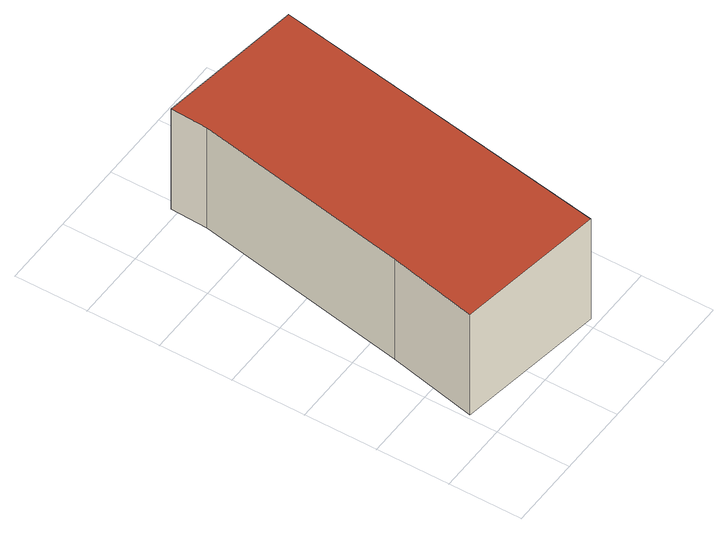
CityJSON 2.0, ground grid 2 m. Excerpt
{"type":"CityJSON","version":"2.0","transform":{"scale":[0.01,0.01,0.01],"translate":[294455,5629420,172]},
"CityObjects":{
"building1":{"type":"Building","attributes":{"Gemeindeschluessel":"05334002","function":"31001_2020","yearOfConstruction":2008,"roofType":"1000","measuredHeight":3.33,"VolumeType.type":"grossVolume","VolumeType.value":66.88,"DailyPatternSchedule.name":"Heating Schedule","DailySchedule.dayType":"typicalDay","RegularTimeSeries.timeInterval":1,"RegularTimeSeries.values":"17.0 17.0 17.0 17.0 17.0 21.0 21.0 21.0 21.0 21.0 21.0 21.0 21.0 21.0 21.0 21.0 21.0 21.0 17.0 17.0 17.0 17.0 17.0","UsageZone.usageZoneType":"Office","FloorArea.type":"netFloorArea","FloorArea.value":19.11},"address":[{"country":"Germany","locality":"Aachen","thoroughfareNumber":"30","thoroughfareName":"Bergdriesch","postcode":"52062"}],"geometry":[{"type":"Solid","lod":"2","boundaries":[[[[0,1,2,3]],[[4,5,1,0]],[[6,7,5,4]],[[8,9,7,6]],[[10,11,9,8]],[[3,2,11,10]],[[8,6,4,0,3,10]],[[1,5,7,9,11,2]]]],"semantics":{"surfaces":[{"type":"WallSurface"},{"type":"RoofSurface"},{"type":"GroundSurface"}],"values":[[0,0,0,0,0,0,1,2]]}}]}
},
"vertices":[
[175,918,364],[175,918,32],[65,327,32],[65,327,364],[179,1020,364],[179,1020,32],[581,962,364],[581,962,32],[421,20,364],[421,20,32],[12,83,364],[12,83,32]
]}
